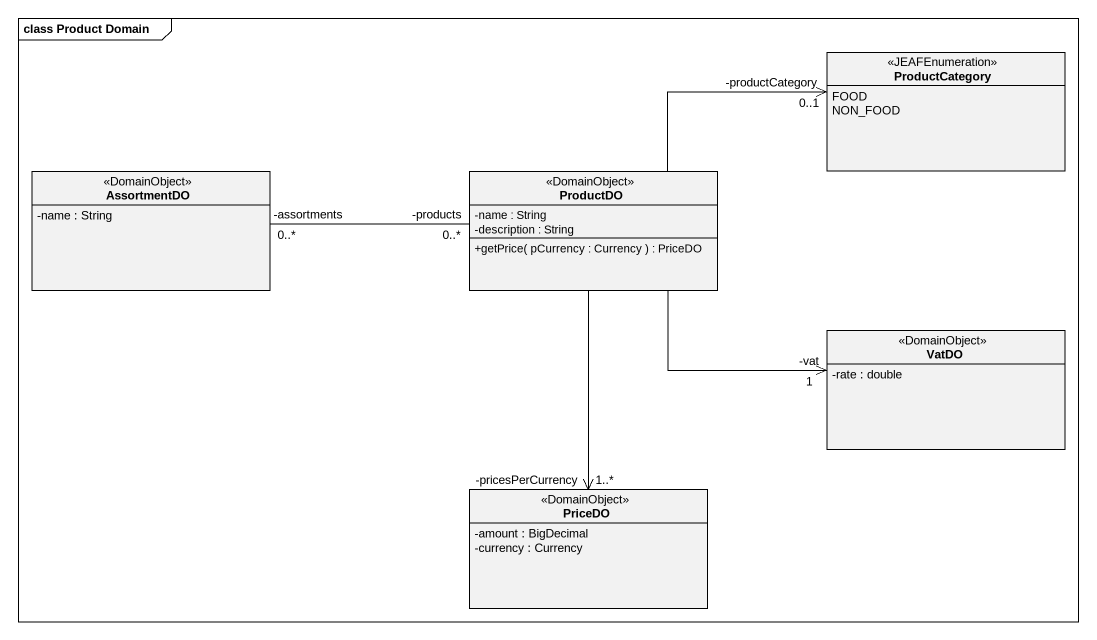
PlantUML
@startuml
mainframe class Product Domain
hide circle
hide empty members
skinparam classAttributeIconSize 0
enum ProductCategory <<JEAFEnumeration>> {
  FOOD
  NON_FOOD
}
class AssortmentDO <<DomainObject>> {
  -name : String
}
class ProductDO <<DomainObject>> {
  -name : String
  -description : String
  +getPrice( pCurrency : Currency ) : PriceDO
}
class VatDO <<DomainObject>> {
  -rate : double
}
class PriceDO <<DomainObject>> {
  -amount : BigDecimal
  -currency : Currency
}
AssortmentDO "-assortments\n0..*" -right- "-products\n0..*" ProductDO
ProductDO -right-> "-productCategory\n0..1" ProductCategory
ProductDO -right-> "-vat\n1" VatDO
ProductDO --> "-pricesPerCurrency\n1..*" PriceDO
@enduml
